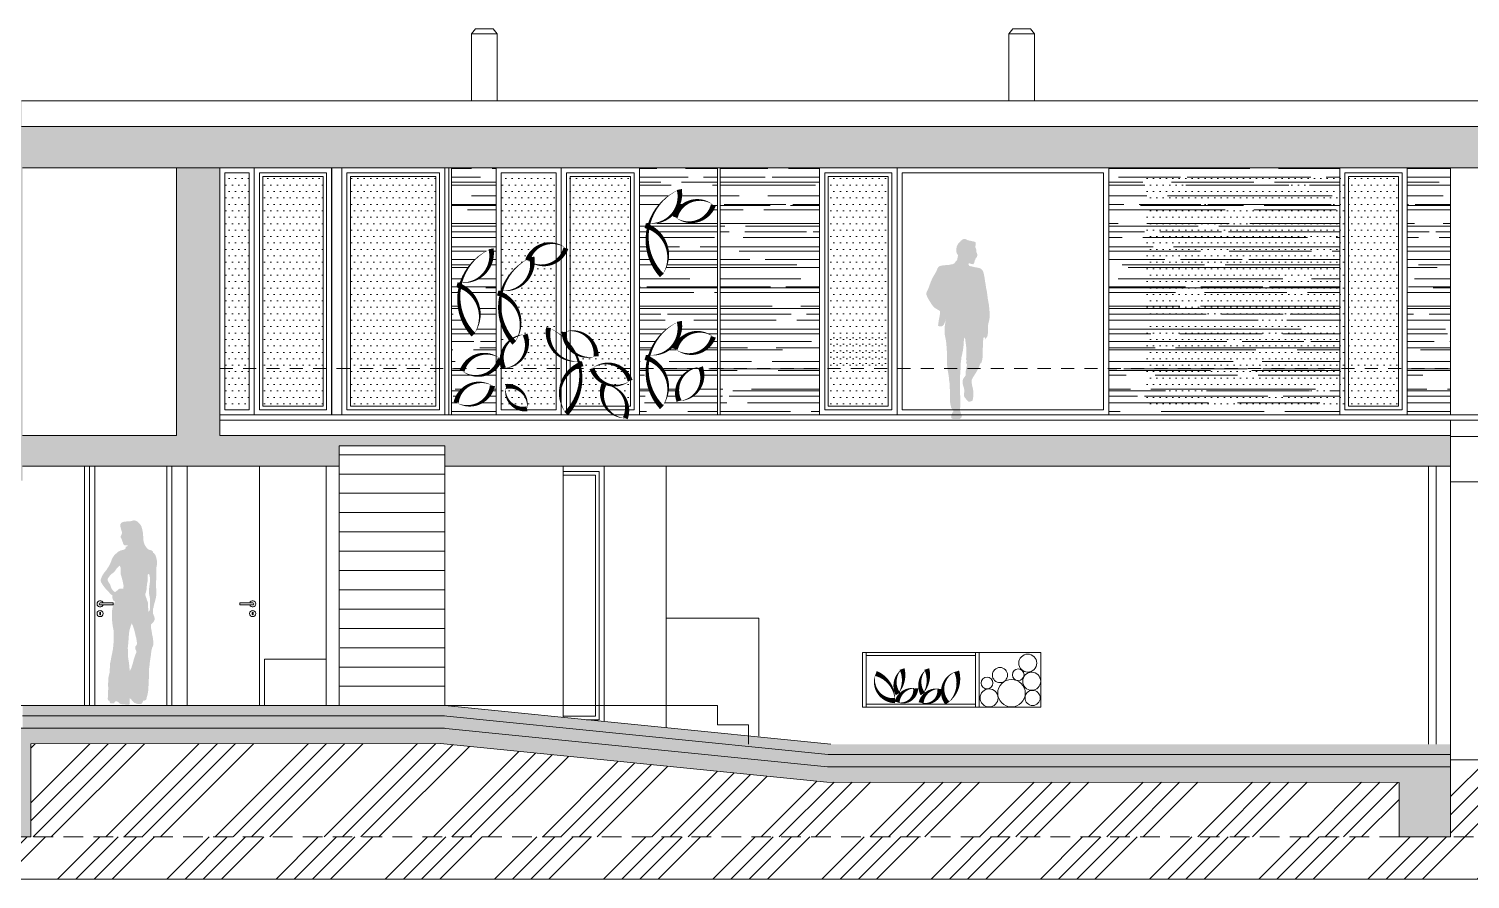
# Model space of a CAD drawing. Header units: metres. Extents: x -183 to 791, y -436 to 125.
# Drawn here: x 514.96 to 528.96, y -289.74 to -281.48 of the extents above; entities that cross this region are included whole.
import ezdxf

# ---------------------------------------------------------------- set-up
doc = ezdxf.new("R2010")
doc.units = ezdxf.units.M
doc.header["$MEASUREMENT"] = 0
doc.linetypes.add('DASHED', pattern=[19.05, 12.7, -6.35])
for name, color, linetype in [('01_SILNE', 1, 'Continuous'), ('okna', 4, 'Continuous'), ('pohled', 4, 'Continuous'), ('SCHODY', 3, 'Continuous'), ('SRAFA', 251, 'Continuous'), ('SRAFY', 3, 'Continuous'), ('stafaz', 254, 'Continuous'), ('zariz.predmety', 203, 'Continuous'), ('ZDIVO', 1, 'Continuous')]:
    doc.layers.add(name, color=color, linetype=linetype)
doc.layers.add('FLOATING-WINDOWS', color=2, linetype='Continuous', plot=False)
pattern_1 = [(225, (529.62014, -271.65065), (0.53033, -0.53033), []), (225, (529.4434, -271.65065), (0.53033, -0.53033), []), (225, (529.2666, -271.65065), (0.53033, -0.53033), []), (225, (529.0898, -271.65065), (0.53033, -0.53033), [])]

msp = doc.modelspace()

# ---------------------------------------------------------------- hatches: boundary and pattern name
at = {"layer": 'okna', "linetype": 'Continuous', "lineweight": 0}
h = msp.add_hatch(dxfattribs=at)
h.set_pattern_fill('ANSI34', color=256, style=0)
h.set_pattern_definition(pattern_1)
h.paths.add_polyline_path([(507.93, -289.743), (543.72, -289.743), (543.72, -288.582), (541.575, -288.582), (541.575, -288.586), (541.153, -288.586), (541.153, -288.582), (532.77, -288.582), (532.77, -289.332), (528.77, -289.332), (528.27, -289.332), (514.98, -289.332), (514.48, -289.332), (514.48, -289.107), (508.93, -289.107), (508.93, -288.207), (508.543, -288.207, -0.037472), (508.532, -288.241, -0.124676), (508.421, -288.207), (507.93, -288.207)])
h = msp.add_hatch(dxfattribs=at)
h.set_pattern_fill('ANSI34', color=256, style=0)
h.paths.add_polyline_path([(528.27, -288.802), (522.711, -288.8), (518.958, -288.425), (514.98, -288.427), (514.98, -289.332), (528.27, -289.332)], flags=17)
h = msp.add_hatch(dxfattribs=at)
h.set_pattern_fill('ANSI34', color=256, style=0)
h.set_pattern_definition(pattern_1)
h.paths.add_polyline_path([(528.77, -289.332), (532.77, -289.332), (532.77, -288.582), (531.876, -288.582, -0.053574), (531.842, -288.639, -0.0357), (531.795, -288.582), (528.77, -288.582)], flags=17)
at = {"layer": 'SRAFA', "linetype": 'Continuous', "lineweight": 0}
for points in [[(530.678, -282.489, -0.064218), (530.678, -282.356), (530.678, -282.302, 0.023823), (530.65, -282.293, 0.62722), (530.677, -282.271, 0.000996), (530.678, -282.271), (530.678, -282.182), (530.268, -282.182), (530.268, -282.432), (518.74, -282.432), (514.89, -282.432), (514.89, -282.182), (514.48, -282.182), (514.48, -282.832), (514.9, -282.832), (516.395, -282.832), (516.815, -282.832), (517.15, -282.832), (517.903, -282.832), (518, -282.832), (519, -282.832), (519.6, -282.832), (520.133, -282.832), (520.891, -282.832), (530.678, -282.832)], [(528.77, -285.432), (521.58, -285.432), (519, -285.432), (517.975, -285.432), (516.815, -285.432), (516.815, -282.832), (516.395, -282.832), (516.395, -285.432), (514.9, -285.432), (514.9, -282.832), (514.48, -282.832), (514.48, -285.432), (514.48, -285.872), (514.9, -285.872), (514.9, -285.732), (517.975, -285.732), (517.975, -285.532), (519, -285.532), (519, -285.732), (528.77, -285.732)], [(528.77, -285.432), (521.58, -285.432), (519, -285.432), (519, -285.732), (528.77, -285.732)], [(519, -288.057), (517.988, -288.057), (514.9, -288.057), (514.9, -288.157), (518.995, -288.157), (522.724, -288.53), (528.77, -288.532), (528.77, -288.432), (522.75, -288.432)], [(518.989, -288.277), (514.48, -288.277), (514.48, -289.332), (514.98, -289.332), (514.98, -288.427), (518.958, -288.425), (522.711, -288.8), (528.27, -288.802), (528.27, -289.332), (528.77, -289.332), (528.77, -288.652), (522.718, -288.65)], [(518.995, -288.157), (514.9, -288.157), (514.9, -288.277), (518.989, -288.277), (522.718, -288.65), (528.77, -288.652), (528.77, -288.532), (522.724, -288.53)]]:
    msp.add_hatch(color=256, dxfattribs=at).paths.add_polyline_path(points)
h = msp.add_hatch(dxfattribs=at)
h.set_pattern_fill('DOTS', color=256, style=0)
h.paths.add_polyline_path([(517.1, -282.882), (516.865, -282.882), (516.865, -285.182), (517.1, -285.182)])
h = msp.add_hatch(dxfattribs=at)
h.set_pattern_fill('DOTS', color=256, style=0)
h.paths.add_polyline_path([(517.818, -282.917), (517.235, -282.917), (517.235, -285.147), (517.818, -285.147)])
h = msp.add_hatch(dxfattribs=at)
h.set_pattern_fill('DOTS', color=256, style=0)
h.paths.add_polyline_path([(518.915, -282.917), (518.085, -282.917), (518.085, -285.147), (518.915, -285.147)])
h = msp.add_hatch(dxfattribs=at)
h.set_pattern_fill('AR-RROOF', color=256, scale=0.2, style=0)
h.paths.add_polyline_path([(519.5, -282.832), (519.066, -282.832), (519.066, -285.232), (519.5, -285.232), (519.5, -284.762, -0.410432), (519.169, -284.805, -0.459653), (519.5, -284.662)])
h.paths.add_polyline_path([(519.45, -283.619, -0.499116), (519.159, -283.947, 0.01621), (519.15, -283.98, -0.48727), (519.279, -284.454, -0.250948), (519.15, -283.98, 0.02656), (519.119, -283.969, 0.520567), (519.14, -283.945, 0.017027), (519.159, -283.947, -0.221401)], flags=16)
h.paths.add_polyline_path([(519.464, -284.949, -0.520567), (519.111, -285.112, -0.520567)], flags=16)
h = msp.add_hatch(dxfattribs=at)
h.set_pattern_fill('DOTS', color=256, style=0)
h.paths.add_polyline_path([(520.083, -282.882), (519.55, -282.882), (519.55, -284.027, 0.00464), (519.555, -284.027, -0.202013), (519.812, -283.715, -0.368404), (520.083, -283.57)])
h = msp.add_hatch(dxfattribs=at)
h.set_pattern_fill('DOTS', color=256, style=0)
h.paths.add_polyline_path([(520.806, -282.917), (520.218, -282.917), (520.218, -284.416, -0.445828), (520.471, -284.663, -0.222809), (520.271, -284.636, -0.039741), (520.301, -284.713, 0.017027), (520.319, -284.711, 0.520567), (520.34, -284.735, 0.02656), (520.309, -284.746, -0.203956), (520.238, -285.147), (520.559, -285.147, -0.233616), (520.546, -284.937, -0.367965), (520.771, -285.147), (520.806, -285.147)])
h = msp.add_hatch(dxfattribs=at)
h.set_pattern_fill('AR-RROOF', color=256, scale=0.2, style=0)
h.paths.add_polyline_path([(521.65, -282.832), (520.891, -282.832), (520.891, -285.232), (521.65, -285.232)])
h.paths.add_polyline_path([(521.279, -283.043, -0.499116), (520.988, -283.371, 0.01621), (520.979, -283.404, -0.48727), (521.109, -283.878, -0.250948), (520.979, -283.404, 0.02656), (520.948, -283.393, 0.520567), (520.969, -283.369, 0.017027), (520.988, -283.371, -0.221401)], flags=16)
h.paths.add_polyline_path([(521.61, -283.193, -0.520567), (521.239, -283.312, -0.520567)], flags=16)
h.paths.add_polyline_path([(521.279, -284.324, -0.499116), (520.988, -284.652, 0.01621), (520.979, -284.685, -0.48727), (521.109, -285.159, -0.250948), (520.979, -284.685, 0.02656), (520.948, -284.674, 0.520567), (520.969, -284.65, 0.017027), (520.988, -284.652, -0.221401)], flags=16)
h.paths.add_polyline_path([(521.61, -284.474, -0.520567), (521.239, -284.593, -0.520567)], flags=16)
h.paths.add_polyline_path([(521.484, -284.769, -0.520567), (521.276, -285.097, -0.520567)], flags=16)
h = msp.add_hatch(dxfattribs=at)
h.set_pattern_fill('AR-RROOF', color=256, scale=0.2, style=0)
h.paths.add_polyline_path([(522.641, -282.832), (521.675, -282.832), (521.675, -285.232), (522.641, -285.232)])
h = msp.add_hatch(dxfattribs=at)
h.set_pattern_fill('DOTS', color=256, style=0)
h.paths.add_polyline_path([(523.309, -282.917), (522.726, -282.917), (522.726, -285.147), (523.309, -285.147)])
h = msp.add_hatch(dxfattribs=at)
h.set_pattern_fill('AR-RROOF', color=256, scale=0.2, style=0)
h.paths.add_polyline_path([(527.694, -282.832), (525.45, -282.832), (525.45, -285.232), (527.694, -285.232)])
h = msp.add_hatch(dxfattribs=at)
h.set_pattern_fill('DOTS', color=256, style=0)
h.set_pattern_definition([(0, (2.35476, 0), (0.03125, 0.0625), [0, -0.0625])])
h.paths.add_polyline_path([(527.755, -282.882), (525.799, -282.882), (525.799, -285.182), (527.755, -285.182)])
h = msp.add_hatch(dxfattribs=at)
h.set_pattern_fill('DOTS', color=256, style=0)
h.paths.add_polyline_path([(528.265, -282.917), (527.779, -282.917), (527.779, -285.147), (528.265, -285.147)])
h = msp.add_hatch(dxfattribs=at)
h.set_pattern_fill('AR-RROOF', color=256, scale=0.2, style=0)
h.paths.add_polyline_path([(528.77, -282.832), (528.35, -282.832), (528.35, -285.232), (528.77, -285.232)])
h = msp.add_hatch(dxfattribs=at)
h.set_pattern_fill('DOTS', color=256, style=0)
h.paths.add_polyline_path([(520.083, -283.739, -0.260984), (519.852, -283.759, -0.432419), (519.555, -284.027, 0.00908), (519.55, -284.045), (519.55, -284.061, -0.406512), (519.715, -284.464, -0.070723), (519.781, -284.451, -0.520567), (519.572, -284.78, -0.340001), (519.647, -284.5, -0.105184), (519.55, -284.307), (519.55, -285.182), (520.083, -285.182), (520.083, -284.633, -0.250373), (520.009, -284.385, -0.040518), (520.083, -284.425)])
h = msp.add_hatch(dxfattribs=at)
h.set_pattern_fill('DOTS', color=256, style=0)
h.set_pattern_definition([(0, (2e-13, 22.32829), (0.03125, 0.0625), [0, -0.0625])])
h.paths.add_polyline_path([(523.309, -284.482), (522.726, -284.482), (522.726, -284.782), (523.309, -284.782)])
at = {"layer": 'stafaz', "linetype": 'Continuous', "ltscale": 0.001}
msp.add_hatch(color=256, dxfattribs=at).paths.add_polyline_path([(524.046, -284.482), (524.056, -284.496), (524.058, -284.515), (524.06, -284.529), (524.062, -284.543), (524.064, -284.558), (524.066, -284.573), (524.067, -284.592), (524.067, -284.606), (524.067, -284.62), (524.067, -284.637), (524.068, -284.651), (524.068, -284.665), (524.066, -284.679), (524.064, -284.694), (524.072, -284.707), (524.065, -284.719), (524.066, -284.73), (524.074, -284.746), (524.067, -284.773), (524.064, -284.79), (524.062, -284.803), (524.062, -284.824), (524.06, -284.849), (524.049, -284.865), (524.037, -284.881), (524.033, -284.894), (524.031, -284.913), (524.031, -284.927), (524.034, -284.941), (524.039, -284.957), (524.045, -284.976), (524.048, -285.002), (524.045, -285.027), (524.045, -285.037), (524.046, -285.051), (524.053, -285.066), (524.064, -285.078), (524.076, -285.091), (524.086, -285.102), (524.099, -285.105), (524.112, -285.1), (524.125, -285.096), (524.13, -285.082), (524.133, -285.067), (524.135, -285.051), (524.135, -285.035), (524.135, -285.021), (524.135, -285.007), (524.133, -284.99), (524.131, -284.979), (524.129, -284.967), (524.124, -284.95), (524.121, -284.937), (524.12, -284.918), (524.119, -284.895), (524.129, -284.873), (524.141, -284.854), (524.149, -284.84), (524.157, -284.828), (524.167, -284.812), (524.177, -284.794), (524.183, -284.783), (524.192, -284.764), (524.198, -284.745), (524.204, -284.732), (524.215, -284.723), (524.219, -284.708), (524.223, -284.687), (524.225, -284.673), (524.226, -284.657), (524.226, -284.639), (524.225, -284.616), (524.226, -284.589), (524.228, -284.575), (524.228, -284.56), (524.229, -284.539), (524.23, -284.521), (524.231, -284.499), (524.233, -284.484), (524.244, -284.476), (524.25, -284.497), (524.259, -284.487), (524.269, -284.473), (524.275, -284.459), (524.276, -284.443), (524.276, -284.432), (524.276, -284.415), (524.276, -284.403), (524.276, -284.385), (524.276, -284.372), (524.28, -284.351), (524.284, -284.334), (524.287, -284.32), (524.29, -284.309), (524.292, -284.297), (524.293, -284.281), (524.294, -284.269), (524.294, -284.251), (524.294, -284.239), (524.292, -284.223), (524.291, -284.212), (524.29, -284.198), (524.288, -284.179), (524.286, -284.161), (524.283, -284.147), (524.281, -284.131), (524.279, -284.121), (524.275, -284.1), (524.273, -284.083), (524.272, -284.072), (524.269, -284.052), (524.267, -284.038), (524.265, -284.022), (524.26, -284.003), (524.258, -283.99), (524.256, -283.977), (524.254, -283.961), (524.252, -283.95), (524.249, -283.936), (524.247, -283.92), (524.246, -283.907), (524.243, -283.892), (524.24, -283.877), (524.237, -283.862), (524.233, -283.849), (524.227, -283.832), (524.216, -283.82), (524.204, -283.81), (524.191, -283.805), (524.176, -283.802), (524.16, -283.799), (524.142, -283.796), (524.129, -283.792), (524.114, -283.789), (524.095, -283.785), (524.085, -283.764), (524.097, -283.76), (524.107, -283.764), (524.122, -283.767), (524.135, -283.769), (524.143, -283.757), (524.146, -283.745), (524.148, -283.735), (524.155, -283.723), (524.158, -283.709), (524.17, -283.7), (524.173, -283.686), (524.173, -283.673), (524.17, -283.662), (524.165, -283.651), (524.164, -283.638), (524.164, -283.627), (524.16, -283.615), (524.153, -283.599), (524.158, -283.58), (524.159, -283.568), (524.158, -283.557), (524.147, -283.551), (524.134, -283.546), (524.123, -283.545), (524.117, -283.543), (524.083, -283.536), (524.072, -283.53), (524.06, -283.525), (524.049, -283.525), (524.038, -283.525), (524.025, -283.531), (524.013, -283.542), (524, -283.557), (523.985, -283.573), (523.977, -283.59), (523.973, -283.602), (523.971, -283.617), (523.97, -283.629), (523.97, -283.639), (523.971, -283.651), (523.975, -283.664), (523.986, -283.681), (523.983, -283.702), (523.979, -283.717), (523.977, -283.73), (523.966, -283.739), (523.958, -283.75), (523.949, -283.762), (523.932, -283.769), (523.915, -283.771), (523.901, -283.775), (523.889, -283.775), (523.876, -283.776), (523.862, -283.778), (523.849, -283.779), (523.836, -283.781), (523.823, -283.783), (523.81, -283.786), (523.795, -283.796), (523.786, -283.812), (523.777, -283.834), (523.772, -283.844), (523.761, -283.863), (523.751, -283.881), (523.743, -283.894), (523.735, -283.908), (523.727, -283.928), (523.721, -283.94), (523.717, -283.953), (523.713, -283.964), (523.706, -283.984), (523.698, -284.005), (523.691, -284.021), (523.684, -284.035), (523.678, -284.049), (523.678, -284.064), (523.686, -284.081), (523.696, -284.102), (523.706, -284.12), (523.715, -284.133), (523.723, -284.147), (523.731, -284.159), (523.743, -284.175), (523.757, -284.19), (523.772, -284.2), (523.785, -284.208), (523.796, -284.214), (523.813, -284.224), (523.81, -284.258), (523.808, -284.272), (523.804, -284.291), (523.8, -284.31), (523.798, -284.324), (523.796, -284.341), (523.794, -284.352), (523.792, -284.366), (523.804, -284.372), (523.82, -284.371), (523.831, -284.371), (523.845, -284.361), (523.851, -284.35), (523.857, -284.336), (523.864, -284.321), (523.866, -284.308), (523.87, -284.295), (523.867, -284.308), (523.866, -284.318), (523.864, -284.334), (523.862, -284.344), (523.859, -284.363), (523.856, -284.383), (523.856, -284.398), (523.856, -284.41), (523.856, -284.421), (523.856, -284.433), (523.857, -284.448), (523.859, -284.459), (523.863, -284.48), (523.867, -284.499), (523.869, -284.513), (523.871, -284.526), (523.872, -284.539), (523.874, -284.558), (523.876, -284.577), (523.877, -284.597), (523.878, -284.614), (523.878, -284.627), (523.879, -284.639), (523.879, -284.652), (523.88, -284.667), (523.88, -284.688), (523.88, -284.702), (523.88, -284.722), (523.88, -284.742), (523.881, -284.755), (523.882, -284.768), (523.885, -284.789), (523.886, -284.799), (523.889, -284.813), (523.891, -284.824), (523.893, -284.837), (523.895, -284.85), (523.897, -284.864), (523.899, -284.883), (523.901, -284.906), (523.904, -284.923), (523.904, -284.94), (523.905, -284.955), (523.906, -284.97), (523.907, -284.982), (523.908, -284.993), (523.908, -285.014), (523.908, -285.027), (523.908, -285.038), (523.908, -285.059), (523.908, -285.077), (523.908, -285.097), (523.909, -285.108), (523.912, -285.126), (523.915, -285.141), (523.919, -285.155), (523.92, -285.166), (523.93, -285.177), (523.943, -285.194), (523.931, -285.212), (523.924, -285.228), (523.921, -285.242), (523.919, -285.253), (523.922, -285.265), (523.938, -285.272), (523.952, -285.273), (523.963, -285.273), (523.981, -285.273), (523.998, -285.273), (524.009, -285.269), (524.02, -285.257), (524.024, -285.242), (524.018, -285.226), (524.013, -285.214), (524.009, -285.2), (524.004, -285.181), (524.008, -285.159), (524.009, -285.145), (524.009, -285.135), (524.009, -285.123), (524.009, -285.103), (524.008, -285.085), (524.008, -285.068), (524.008, -285.055), (524.007, -285.039), (524.007, -285.021), (524.006, -285.003), (524.006, -284.984), (524.006, -284.963), (524.006, -284.95), (524.006, -284.938), (524.005, -284.917), (524.005, -284.901), (524.005, -284.882), (524.007, -284.863), (524.007, -284.845), (524.009, -284.826), (524.009, -284.812), (524.011, -284.79), (524.011, -284.771), (524.013, -284.747), (524.013, -284.732), (524.015, -284.709), (524.018, -284.692), (524.02, -284.672), (524.027, -284.644), (524.03, -284.624), (524.033, -284.612), (524.034, -284.6), (524.037, -284.587), (524.038, -284.574), (524.04, -284.56), (524.041, -284.548), (524.042, -284.532), (524.043, -284.512), (524.044, -284.5)])
h = msp.add_hatch(color=256, dxfattribs=at)
h.paths.add_polyline_path([(515.774, -287.104), (515.777, -287.091), (515.786, -287.074), (515.792, -287.06), (515.796, -287.048), (515.783, -287.036), (515.776, -287.025), (515.772, -287.009), (515.772, -286.995), (515.772, -286.984), (515.757, -286.976), (515.746, -286.964), (515.735, -286.95), (515.724, -286.941), (515.714, -286.931), (515.702, -286.915), (515.691, -286.902), (515.68, -286.887), (515.673, -286.876), (515.667, -286.866), (515.661, -286.856), (515.659, -286.843), (515.659, -286.831), (515.662, -286.821), (515.667, -286.811), (515.67, -286.801), (515.676, -286.79), (515.683, -286.78), (515.692, -286.766), (515.702, -286.754), (515.713, -286.741), (515.72, -286.73), (515.727, -286.718), (515.736, -286.706), (515.744, -286.692), (515.748, -286.682), (515.755, -286.667), (515.76, -286.656), (515.764, -286.643), (515.768, -286.631), (515.775, -286.619), (515.781, -286.609), (515.79, -286.597), (515.802, -286.584), (515.814, -286.575), (515.829, -286.562), (515.842, -286.554), (515.853, -286.55), (515.863, -286.547), (515.873, -286.545), (515.883, -286.541), (515.895, -286.537), (515.902, -286.523), (515.902, -286.513), (515.915, -286.51), (515.923, -286.5), (515.908, -286.499), (515.898, -286.499), (515.888, -286.498), (515.878, -286.487), (515.874, -286.473), (515.868, -286.459), (515.865, -286.448), (515.862, -286.438), (515.854, -286.426), (515.853, -286.416), (515.855, -286.405), (515.861, -286.395), (515.864, -286.384), (515.866, -286.374), (515.855, -286.339), (515.852, -286.326), (515.849, -286.313), (515.849, -286.303), (515.851, -286.293), (515.858, -286.281), (515.869, -286.275), (515.881, -286.271), (515.894, -286.269), (515.908, -286.268), (515.92, -286.268), (515.932, -286.268), (515.943, -286.267), (515.955, -286.263), (515.968, -286.26), (515.983, -286.257), (515.999, -286.26), (516.017, -286.27), (516.027, -286.28), (516.041, -286.294), (516.047, -286.304), (516.055, -286.32), (516.059, -286.333), (516.063, -286.347), (516.065, -286.36), (516.068, -286.374), (516.069, -286.385), (516.07, -286.4), (516.072, -286.415), (516.072, -286.428), (516.073, -286.445), (516.075, -286.461), (516.078, -286.474), (516.083, -286.487), (516.089, -286.5), (516.096, -286.511), (516.105, -286.523), (516.114, -286.533), (516.128, -286.543), (516.143, -286.546), (516.153, -286.55), (516.165, -286.559), (516.167, -286.57), (516.178, -286.578), (516.189, -286.593), (516.195, -286.609), (516.199, -286.622), (516.202, -286.638), (516.205, -286.652), (516.207, -286.665), (516.207, -286.679), (516.205, -286.69), (516.202, -286.701), (516.2, -286.712), (516.199, -286.729), (516.199, -286.743), (516.199, -286.755), (516.199, -286.766), (516.199, -286.777), (516.199, -286.788), (516.199, -286.8), (516.199, -286.817), (516.199, -286.831), (516.197, -286.842), (516.194, -286.855), (516.195, -286.865), (516.195, -286.878), (516.196, -286.891), (516.196, -286.907), (516.198, -286.924), (516.2, -286.936), (516.2, -286.948), (516.2, -286.963), (516.198, -286.982), (516.197, -286.996), (516.194, -287.011), (516.191, -287.023), (516.187, -287.038), (516.184, -287.052), (516.18, -287.064), (516.177, -287.077), (516.174, -287.088), (516.173, -287.1), (516.168, -287.113), (516.165, -287.125), (516.165, -287.14), (516.165, -287.157), (516.168, -287.167), (516.173, -287.177), (516.179, -287.193), (516.182, -287.205), (516.184, -287.216), (516.179, -287.23), (516.169, -287.247), (516.157, -287.258), (516.147, -287.268), (516.148, -287.282), (516.148, -287.296), (516.148, -287.307), (516.151, -287.321), (516.155, -287.343), (516.157, -287.356), (516.158, -287.366), (516.162, -287.38), (516.165, -287.397), (516.168, -287.42), (516.169, -287.432), (516.17, -287.443), (516.171, -287.455), (516.17, -287.465), (516.167, -287.475), (516.159, -287.493), (516.153, -287.513), (516.149, -287.54), (516.147, -287.552), (516.146, -287.566), (516.145, -287.576), (516.143, -287.587), (516.14, -287.607), (516.138, -287.618), (516.136, -287.633), (516.135, -287.645), (516.134, -287.659), (516.132, -287.67), (516.131, -287.681), (516.129, -287.692), (516.128, -287.702), (516.127, -287.724), (516.127, -287.749), (516.127, -287.762), (516.127, -287.773), (516.127, -287.786), (516.126, -287.8), (516.126, -287.817), (516.126, -287.831), (516.125, -287.842), (516.124, -287.853), (516.123, -287.865), (516.122, -287.877), (516.122, -287.889), (516.121, -287.902), (516.119, -287.921), (516.115, -287.942), (516.113, -287.952), (516.109, -287.965), (516.105, -287.978), (516.102, -287.999), (516.091, -288.005), (516.08, -288.009), (516.07, -288.009), (516.066, -288.023), (516.059, -288.036), (516.045, -288.042), (516.027, -288.042), (516.016, -288.04), (516.005, -288.037), (515.987, -288.03), (515.974, -288.02), (515.963, -288.007), (515.952, -287.992), (515.941, -287.987), (515.94, -287.999), (515.94, -288.009), (515.939, -288.022), (515.941, -288.032), (515.941, -288.042), (515.929, -288.047), (515.917, -288.047), (515.906, -288.047), (515.893, -288.045), (515.882, -288.044), (515.867, -288.043), (515.852, -288.042), (515.841, -288.034), (515.83, -288.023), (515.816, -288.015), (515.804, -288.014), (515.793, -288.022), (515.79, -288.035), (515.779, -288.036), (515.763, -288.036), (515.753, -288.034), (515.746, -288.024), (515.746, -288.012), (515.733, -288.007), (515.727, -287.994), (515.728, -287.977), (515.728, -287.962), (515.728, -287.949), (515.728, -287.937), (515.729, -287.919), (515.731, -287.905), (515.732, -287.893), (515.732, -287.883), (515.73, -287.861), (515.729, -287.846), (515.732, -287.827), (515.734, -287.808), (515.734, -287.797), (515.734, -287.784), (515.738, -287.763), (515.741, -287.752), (515.745, -287.735), (515.746, -287.721), (515.746, -287.707), (515.747, -287.696), (515.748, -287.686), (515.748, -287.665), (515.749, -287.653), (515.751, -287.641), (515.755, -287.623), (515.759, -287.602), (515.761, -287.591), (515.763, -287.58), (515.765, -287.57), (515.77, -287.549), (515.772, -287.537), (515.774, -287.526), (515.776, -287.515), (515.779, -287.497), (515.78, -287.482), (515.781, -287.472), (515.781, -287.461), (515.783, -287.45), (515.784, -287.433), (515.784, -287.415), (515.785, -287.401), (515.785, -287.388), (515.785, -287.376), (515.785, -287.365), (515.785, -287.355), (515.785, -287.341), (515.784, -287.328), (515.781, -287.314), (515.778, -287.299), (515.775, -287.281), (515.773, -287.267), (515.771, -287.243), (515.768, -287.23), (515.767, -287.214), (515.767, -287.198), (515.767, -287.188), (515.767, -287.173), (515.767, -287.162), (515.767, -287.147), (515.769, -287.136), (515.771, -287.121)])
h.paths.add_polyline_path([(515.957, -287.267), (515.952, -287.279), (515.948, -287.29), (515.945, -287.301), (515.942, -287.312), (515.938, -287.327), (515.935, -287.344), (515.934, -287.359), (515.932, -287.373), (515.931, -287.39), (515.93, -287.403), (515.929, -287.417), (515.928, -287.427), (515.927, -287.444), (515.926, -287.454), (515.925, -287.466), (515.923, -287.479), (515.922, -287.492), (515.922, -287.505), (515.923, -287.516), (515.924, -287.537), (515.924, -287.559), (515.925, -287.575), (515.925, -287.59), (515.928, -287.607), (515.929, -287.62), (515.932, -287.633), (515.933, -287.646), (515.935, -287.657), (515.936, -287.67), (515.937, -287.681), (515.938, -287.693), (515.94, -287.704), (515.941, -287.718), (515.949, -287.706), (515.955, -287.695), (515.961, -287.676), (515.965, -287.662), (515.971, -287.644), (515.974, -287.632), (515.979, -287.613), (515.984, -287.595), (515.99, -287.579), (515.994, -287.567), (515.998, -287.555), (516.006, -287.541), (516.005, -287.528), (516, -287.517), (515.995, -287.506), (515.994, -287.495), (515.994, -287.485), (516.003, -287.473), (516.01, -287.46), (516.01, -287.443), (516.007, -287.421), (516.003, -287.398), (515.999, -287.384), (515.995, -287.366), (515.992, -287.354), (515.988, -287.337), (515.983, -287.318), (515.979, -287.305), (515.975, -287.294), (515.971, -287.282), (515.967, -287.272), (515.96, -287.256)], flags=16)
h.paths.add_polyline_path([(516.119, -287.102), (516.121, -287.119), (516.121, -287.13), (516.122, -287.144), (516.133, -287.135), (516.137, -287.122), (516.137, -287.111), (516.137, -287.099), (516.138, -287.086), (516.139, -287.075), (516.139, -287.064), (516.138, -287.051), (516.138, -287.04), (516.138, -287.029), (516.137, -287.014), (516.135, -287.003), (516.131, -286.986), (516.129, -286.975), (516.128, -286.958), (516.128, -286.946), (516.128, -286.931), (516.129, -286.919), (516.13, -286.906), (516.132, -286.893), (516.134, -286.879), (516.135, -286.866), (516.137, -286.856), (516.138, -286.844), (516.138, -286.833), (516.138, -286.823), (516.136, -286.807), (516.132, -286.787), (516.128, -286.777), (516.117, -286.781), (516.114, -286.796), (516.114, -286.806), (516.115, -286.819), (516.115, -286.83), (516.115, -286.844), (516.112, -286.856), (516.11, -286.867), (516.108, -286.88), (516.107, -286.891), (516.106, -286.903), (516.106, -286.913), (516.103, -286.934), (516.101, -286.945), (516.097, -286.959), (516.093, -286.969), (516.091, -286.981), (516.095, -286.994), (516.099, -287.005), (516.105, -287.02), (516.108, -287.031), (516.114, -287.046), (516.118, -287.061), (516.118, -287.079), (516.118, -287.09)], flags=16)
h.paths.add_polyline_path([(515.877, -286.922), (515.879, -286.912), (515.88, -286.9), (515.88, -286.889), (515.878, -286.877), (515.875, -286.863), (515.873, -286.853), (515.869, -286.835), (515.865, -286.822), (515.861, -286.807), (515.858, -286.795), (515.853, -286.782), (515.852, -286.77), (515.852, -286.759), (515.852, -286.745), (515.854, -286.732), (515.853, -286.719), (515.848, -286.708), (515.842, -286.697), (515.814, -286.723), (515.808, -286.734), (515.801, -286.744), (515.792, -286.755), (515.778, -286.768), (515.765, -286.777), (515.751, -286.791), (515.742, -286.802), (515.733, -286.815), (515.727, -286.825), (515.726, -286.838), (515.731, -286.849), (515.738, -286.862), (515.748, -286.876), (515.752, -286.887), (515.756, -286.898), (515.759, -286.908), (515.766, -286.923), (515.776, -286.936), (515.786, -286.946), (515.796, -286.953), (515.807, -286.948), (515.818, -286.939), (515.83, -286.928), (515.841, -286.92), (515.854, -286.919), (515.866, -286.92)], flags=16)

# ---------------------------------------------------------------- linework, layer by layer
at = {"linetype": 'Continuous', "lineweight": 0}
for p, q in [((530.678, -285.282), (516.815, -285.282)), ((530.678, -285.232), (516.856, -285.232)), ((528.77, -285.432), (528.77, -285.282)), ((530.678, -285.442), (528.77, -285.442)), ((519, -285.619), (517.975, -285.619)), ((528.77, -288.432), (528.77, -285.732)), ((519, -285.807), (517.975, -285.807)), ((528.77, -285.882), (529.37, -285.882)), ((519, -285.994), (517.975, -285.994)), ((519, -286.182), (517.975, -286.182)), ((519, -286.369), (517.975, -286.369)), ((519, -286.557), (517.975, -286.557)), ((519, -286.744), (517.975, -286.744)), ((519, -286.932), (517.975, -286.932)), ((519, -287.119), (517.975, -287.119)), ((519, -287.307), (517.975, -287.307)), ((519, -287.494), (517.986, -287.494)), ((519, -287.682), (517.975, -287.682)), ((519, -287.869), (517.975, -287.869)), ((518.997, -288.277), (514.48, -288.277)), ((518.997, -288.157), (514.9, -288.157)), ((518.978, -288.276), (522.718, -288.65)), ((518.99, -288.156), (522.724, -288.53)), ((514.98, -288.427), (518.958, -288.425)), ((514.98, -289.332), (514.98, -288.427)), ((518.958, -288.425), (522.711, -288.8)), ((522.724, -288.53), (528.77, -288.532)), ((528.77, -288.802), (528.77, -288.432)), ((528.77, -288.432), (528.77, -289.332)), ((522.718, -288.65), (528.77, -288.652)), ((522.711, -288.8), (528.27, -288.802)), ((528.27, -289.332), (528.27, -288.802)), ((514.48, -289.332), (514.98, -289.332)), ((528.77, -289.332), (528.27, -289.332))]:
    msp.add_line(p, q, dxfattribs=at)
at = {"linetype": 'Continuous', "lineweight": 0, "flags": 128}
msp.add_lwpolyline([(522.711, -288.8), (518.958, -288.425), (514.98, -288.427), (514.98, -289.332), (514.48, -289.332), (514.48, -288.207), (507.93, -288.207), (507.93, -289.743), (543.72, -289.743), (543.72, -288.582), (528.77, -288.582), (528.77, -289.332), (528.27, -289.332), (528.27, -288.802), (522.711, -288.8)], dxfattribs=at)
at = {"layer": '01_SILNE', "linetype": 'Continuous', "lineweight": 0}
for p, q in [((518.74, -282.432), (514.89, -282.432)), ((530.268, -282.432), (518.74, -282.432)), ((516.395, -282.832), (514.9, -282.832)), ((516.395, -285.432), (516.395, -282.832)), ((530.678, -282.832), (516.815, -282.832)), ((516.815, -285.432), (516.815, -282.832)), ((516.395, -285.432), (514.9, -285.432)), ((516.815, -285.432), (517.975, -285.432)), ((519, -285.432), (517.975, -285.432)), ((521.58, -285.432), (519, -285.432)), ((528.77, -285.432), (521.58, -285.432)), ((528.77, -285.732), (528.77, -285.432)), ((517.975, -285.732), (517.975, -285.532)), ((519, -285.532), (517.975, -285.532)), ((519, -285.732), (519, -285.532)), ((517.975, -285.732), (514.9, -285.732)), ((528.77, -285.732), (519, -285.732)), ((514.48, -288.057), (519, -288.057)), ((528.77, -288.582), (543.72, -288.582))]:
    msp.add_line(p, q, dxfattribs=at)
at = {"layer": 'FLOATING-WINDOWS', "color": 254, "linetype": 'Continuous', "lineweight": 0}
msp.add_line((516.395, -282.832), (516.815, -282.832), dxfattribs=at)
at = {"layer": 'FLOATING-WINDOWS', "linetype": 'Continuous', "lineweight": 0}
for p, q in [((517.988, -288.057), (521.65, -288.057)), ((521.65, -288.244), (521.65, -288.057)), ((521.95, -288.244), (521.65, -288.244)), ((521.95, -288.244), (521.95, -288.432))]:
    msp.add_line(p, q, dxfattribs=at)
at = {"layer": 'FLOATING-WINDOWS', "linetype": 'Continuous', "lineweight": 0, "flags": 128}
msp.add_lwpolyline([(507.93, -288.207), (507.93, -289.743), (543.72, -289.743), (543.72, -288.582), (528.77, -288.582), (528.77, -289.332), (528.27, -289.332), (528.27, -288.802), (522.711, -288.8), (518.958, -288.425), (514.98, -288.427), (514.98, -289.332), (514.48, -289.332), (514.48, -288.207)], close=True, dxfattribs=at)
at = {"layer": 'okna', "linetype": 'Continuous', "lineweight": 0}
for p, q in [((517.9, -282.832), (517.9, -285.232)), ((517.9, -282.832), (518, -282.832)), ((519, -282.832), (519, -285.232)), ((519, -282.832), (519.6, -282.832)), ((519.041, -285.232), (519.041, -282.832)), ((519.041, -285.232), (519.041, -282.832)), ((519.066, -285.232), (519.066, -282.832)), ((521.65, -285.232), (521.65, -282.832)), ((521.675, -285.232), (521.675, -282.832)), ((528.555, -288.432), (528.555, -285.732)), ((528.63, -288.432), (528.63, -285.732))]:
    msp.add_line(p, q, dxfattribs=at)
at = {"layer": 'okna', "linetype": 'DASHED', "lineweight": 0, "ltscale": 0.01}
msp.add_line((516.815, -284.782), (528.77, -284.782), dxfattribs=at)
at = {"layer": 'okna', "linetype": 'DASHED', "lineweight": 0, "ltscale": 0.015}
for p, q in [((528.27, -289.332), (514.98, -289.332)), ((532.77, -289.332), (528.77, -289.332))]:
    msp.add_line(p, q, dxfattribs=at)
at = {"layer": 'okna', "linetype": 'Continuous', "lineweight": 0}
for points in [[(516.815, -282.832), (517.9, -282.832), (517.9, -285.232), (516.815, -285.232)], [(516.815, -282.832), (517.15, -282.832), (517.15, -285.232), (516.815, -285.232)], [(516.865, -282.882), (517.1, -282.882), (517.1, -285.182), (516.865, -285.182)], [(517.15, -282.832), (517.903, -282.832), (517.903, -285.232), (517.15, -285.232)], [(517.2, -282.882), (517.853, -282.882), (517.853, -285.182), (517.2, -285.182)], [(517.235, -282.917), (517.818, -282.917), (517.818, -285.147), (517.235, -285.147)], [(518, -282.832), (519, -282.832), (519, -285.232), (518, -285.232)], [(518.05, -282.882), (518.95, -282.882), (518.95, -285.182), (518.05, -285.182)], [(518.085, -282.917), (518.915, -282.917), (518.915, -285.147), (518.085, -285.147)], [(519.5, -282.832), (520.133, -282.832), (520.133, -285.232), (519.5, -285.232)], [(519.55, -282.882), (520.083, -282.882), (520.083, -285.182), (519.55, -285.182)], [(520.133, -282.832), (520.891, -282.832), (520.891, -285.232), (520.133, -285.232)], [(520.183, -282.882), (520.841, -282.882), (520.841, -285.182), (520.183, -285.182)], [(520.218, -282.917), (520.806, -282.917), (520.806, -285.147), (520.218, -285.147)], [(522.641, -282.832), (523.394, -282.832), (523.394, -285.232), (522.641, -285.232)], [(522.691, -282.882), (523.344, -282.882), (523.344, -285.182), (522.691, -285.182)], [(522.726, -282.917), (523.309, -282.917), (523.309, -285.147), (522.726, -285.147)], [(523.394, -282.832), (525.45, -282.832), (525.45, -285.232), (523.394, -285.232)], [(523.444, -282.882), (525.4, -282.882), (525.4, -285.182), (523.444, -285.182)], [(527.694, -282.832), (528.35, -282.832), (528.35, -285.232), (527.694, -285.232)], [(527.744, -282.882), (528.3, -282.882), (528.3, -285.182), (527.744, -285.182)], [(527.779, -282.917), (528.265, -282.917), (528.265, -285.147), (527.779, -285.147)]]:
    msp.add_lwpolyline(points, close=True, dxfattribs=at)
at = {"layer": 'pohled', "linetype": 'Continuous', "lineweight": 0}
for p, q in [((523.059, -287.541), (523.059, -288.072)), ((524.192, -287.541), (523.059, -287.541)), ((523.094, -287.541), (523.094, -288.072)), ((524.157, -287.571), (523.094, -287.571)), ((524.157, -288.072), (524.157, -287.541)), ((524.192, -288.072), (524.192, -287.541)), ((523.059, -288.072), (524.192, -288.072)), ((523.094, -288.042), (524.157, -288.042))]:
    msp.add_line(p, q, dxfattribs=at)
at = {"layer": 'SCHODY', "linetype": 'Continuous', "lineweight": 0}
for p, q in [((517.85, -288.057), (517.85, -285.732)), ((517.975, -285.732), (517.975, -288.057)), ((519, -288.057), (519, -285.732)), ((520.15, -288.172), (520.15, -285.732)), ((521.15, -288.057), (521.15, -285.732)), ((521.15, -287.207), (522.05, -287.207)), ((521.15, -287.207), (521.15, -288.272)), ((522.05, -287.207), (522.05, -288.352))]:
    msp.add_line(p, q, dxfattribs=at)
at = {"layer": 'SRAFA', "linetype": 'Continuous', "lineweight": 0}
for p, q in [((519.26, -281.532), (519.298, -281.482)), ((519.26, -282.182), (519.26, -281.532)), ((519.26, -281.532), (519.51, -281.532)), ((519.298, -281.482), (519.472, -281.482)), ((519.51, -281.532), (519.472, -281.482)), ((519.51, -281.532), (519.51, -282.182)), ((524.48, -281.532), (524.518, -281.482)), ((524.48, -282.182), (524.48, -281.532)), ((524.48, -281.532), (524.73, -281.532)), ((524.518, -281.482), (524.692, -281.482)), ((524.73, -281.532), (524.692, -281.482)), ((524.73, -281.532), (524.73, -282.182))]:
    msp.add_line(p, q, dxfattribs=at)
for points in [[(520.15, -285.732), (520.55, -285.732), (520.55, -288.212)], [(520.15, -285.782), (520.5, -285.782), (520.5, -288.194), (520.375, -288.194)], [(520.15, -285.817), (520.465, -285.817), (520.465, -288.159), (520.15, -288.159)]]:
    msp.add_lwpolyline(points, dxfattribs=at)
for centre, radius in [((524.664, -287.644), 0.0874), ((524.394, -287.76), 0.0737), ((524.571, -287.757), 0.0566), ((524.268, -287.837), 0.0566), ((524.506, -287.936), 0.134), ((524.702, -287.82), 0.0874), ((524.288, -287.982), 0.0874), ((524.711, -287.982), 0.0737)]:
    msp.add_circle(centre, radius, dxfattribs=at)
at = {"layer": 'SRAFY', "linetype": 'Continuous', "lineweight": 0}
for p, q in [((514.89, -282.182), (530.268, -282.182)), ((528.77, -285.232), (528.77, -282.832)), ((528.77, -284.782), (528.77, -282.832)), ((515.5, -288.057), (515.5, -285.732)), ((515.55, -288.057), (515.55, -285.732)), ((515.6, -288.057), (515.6, -285.732)), ((516.3, -288.048), (516.3, -285.732)), ((516.35, -288.052), (516.35, -285.732)), ((516.5, -288.057), (516.5, -285.732)), ((517.2, -288.057), (517.2, -285.732)), ((515.65, -287.152), (515.65, -287.172)), ((515.653, -287.059), (515.778, -287.059)), ((515.653, -287.079), (515.778, -287.079)), ((515.657, -287.172), (515.657, -287.152)), ((515.778, -287.059), (515.778, -287.079)), ((517.135, -287.059), (517.01, -287.059)), ((517.01, -287.059), (517.01, -287.079)), ((517.135, -287.079), (517.01, -287.079)), ((517.131, -287.172), (517.131, -287.152)), ((517.139, -287.152), (517.139, -287.172)), ((516.3, -288.048), (516.3, -287.419)), ((524.192, -287.541), (524.792, -287.541)), ((524.792, -287.541), (524.792, -288.072)), ((517.85, -287.607), (517.25, -287.607)), ((517.25, -287.607), (517.25, -288.057)), ((524.192, -288.072), (524.792, -288.072))]:
    msp.add_line(p, q, dxfattribs=at)
for centre in [(515.653, -287.162), (517.135, -287.162)]:
    msp.add_circle(centre, 0.03, dxfattribs=at)
for centre, radius, start, end in [((515.653, -287.069), 0.03, 19.4712, 340.5288), ((515.653, -287.069), 0.01, 90, 270), ((515.653, -287.152), 0.00354, 0, 180), ((517.135, -287.069), 0.03, 199.4712, 160.5288), ((517.135, -287.152), 0.00354, 0, 180), ((517.135, -287.069), 0.01, 270, 90), ((515.653, -287.172), 0.00354, 180, 0), ((517.135, -287.172), 0.00354, 180, 0)]:
    msp.add_arc(centre, radius, start, end, dxfattribs=at)
at = {"layer": 'zariz.predmety', "color": 253, "linetype": 'Continuous', "ltscale": 0.001}
for points in [[(521.109, -283.878, 0, 0, 0.520567), (521.109, -283.878, 0, 0.05, 0.520567), (520.948, -283.393, 0, 0.05, 0.520567), (520.969, -283.369, 0, 0.05, 0.520567), (521.279, -283.043, 0, 0.05, 0.520567), (521.109, -283.878, 0.05, 0.05, 0)], [(521.239, -283.312, 0, 0, 0.520567), (521.239, -283.312, 0, 0.05, 0.520567), (521.61, -283.193, 0, 0.05, 0.520567), (521.239, -283.312, 0.05, 0.05, 0)], [(519.279, -284.454, 0, 0, 0.520567), (519.279, -284.454, 0, 0.05, 0.520567), (519.119, -283.969, 0, 0.05, 0.520567), (519.14, -283.945, 0, 0.05, 0.520567), (519.45, -283.619, 0, 0.05, 0.520567), (519.279, -284.454, 0.05, 0.05, 0)], [(519.806, -283.731, 0, 0, 0.520567), (519.806, -283.731, 0, 0.05, 0.520567), (520.177, -283.613, 0, 0.05, 0.520567), (519.806, -283.731, 0.05, 0.05, 0)], [(519.676, -284.533, 0, 0, 0.520567), (519.676, -284.533, 0, 0.05, 0.520567), (519.515, -284.048, 0, 0.05, 0.520567), (519.537, -284.025, 0, 0.05, 0.520567), (519.847, -283.699, 0, 0.05, 0.520567), (519.676, -284.533, 0.05, 0.05, 0)], [(520.18, -285.22, 0, 0, -0.520567), (520.18, -285.22, 0, 0.05, -0.520567), (520.34, -284.735, 0, 0.05, -0.520567), (520.319, -284.711, 0, 0.05, -0.520567), (520.009, -284.385, 0, 0.05, -0.520567), (520.18, -285.22, 0.05, 0.05, 0)], [(521.109, -285.159, 0, 0, 0.520567), (521.109, -285.159, 0, 0.05, 0.520567), (520.948, -284.674, 0, 0.05, 0.520567), (520.969, -284.65, 0, 0.05, 0.520567), (521.279, -284.324, 0, 0.05, 0.520567), (521.109, -285.159, 0.05, 0.05, 0)], [(519.572, -284.78, 0, 0, 0.520567), (519.572, -284.78, 0, 0.05, 0.520567), (519.781, -284.451, 0, 0.05, 0.520567), (519.572, -284.78, 0.05, 0.05, 0)], [(520.471, -284.663, 0, 0, -0.520567), (520.471, -284.663, 0, 0.05, -0.520567), (520.162, -284.426, 0, 0.05, -0.520567), (520.471, -284.663, 0.05, 0.05, 0)], [(521.239, -284.593, 0, 0, 0.520567), (521.239, -284.593, 0, 0.05, 0.520567), (521.61, -284.474, 0, 0.05, 0.520567), (521.239, -284.593, 0.05, 0.05, 0)], [(519.169, -284.805, 0, 0, 0.520567), (519.169, -284.805, 0, 0.05, 0.520567), (519.54, -284.687, 0, 0.05, 0.520567), (519.169, -284.805, 0.05, 0.05, 0)], [(520.801, -284.9, 0, 0, -0.520567), (520.801, -284.9, 0, 0.05, -0.520567), (520.431, -284.781, 0, 0.05, -0.520567), (520.801, -284.9, 0.05, 0.05, 0)], [(521.276, -285.097, 0, 0, 0.520567), (521.276, -285.097, 0, 0.05, 0.520567), (521.484, -284.769, 0, 0.05, 0.520567), (521.276, -285.097, 0.05, 0.05, 0)], [(519.464, -284.949, 0, 0, 0.520567), (519.464, -284.949, 0, 0.05, 0.520567), (519.111, -285.112, 0, 0.05, 0.520567), (519.464, -284.949, 0.05, 0.05, 0)], [(520.754, -285.265, 0, 0, -0.520567), (520.754, -285.265, 0, 0.05, -0.520567), (520.546, -284.937, 0, 0.05, -0.520567), (520.754, -285.265, 0.05, 0.05, 0)], [(519.594, -284.956, 0, 0, 0.520567), (519.594, -284.956, 0, 0.05, 0.520567), (519.799, -285.174, 0, 0.05, 0.520567), (519.594, -284.956, 0.05, 0.05, 0)], [(523.373, -288.008, 0, 0, 0.520567), (523.373, -288.008, 0, 0.05, 0.32329), (523.189, -287.744, 0, 0.05, 0.542597), (523.373, -288.008, 0.05, 0.05, 0)], [(523.443, -287.701, 0, 0, 0.520567), (523.443, -287.701, 0, 0.05, 0.374446), (523.403, -287.943, 0, 0.05, 0.250776), (523.443, -287.701, 0.05, 0.05, 0)], [(523.683, -287.701, 0, 0, 0.520567), (523.683, -287.701, 0, 0.05, 0.374446), (523.644, -287.943, 0, 0.05, 0.250776), (523.683, -287.701, 0.05, 0.05, 0)], [(523.884, -288.033, 0, 0, 0.520567), (523.884, -288.033, 0, 0.05, 0.32329), (523.973, -287.724, 0, 0.05, 0.542597), (523.884, -288.033, 0.05, 0.05, 0)], [(523.575, -287.89, 0, 0, 0.520567), (523.575, -287.89, 0, 0.05, 0.400108), (523.394, -288.023, 0, 0.05, 0.528517), (523.575, -287.89, 0.05, 0.05, 0)], [(523.81, -287.895, 0, 0, 0.520567), (523.81, -287.895, 0, 0.05, 0.400108), (523.628, -288.029, 0, 0.05, 0.528517), (523.81, -287.895, 0.05, 0.05, 0)]]:
    msp.add_lwpolyline(points, format="xyseb", close=True, dxfattribs=at)
at = {"layer": 'ZDIVO', "linetype": 'Continuous', "lineweight": 0}
msp.add_line((519, -288.057), (522.75, -288.432), dxfattribs=at)

doc.saveas('drawing.dxf')
